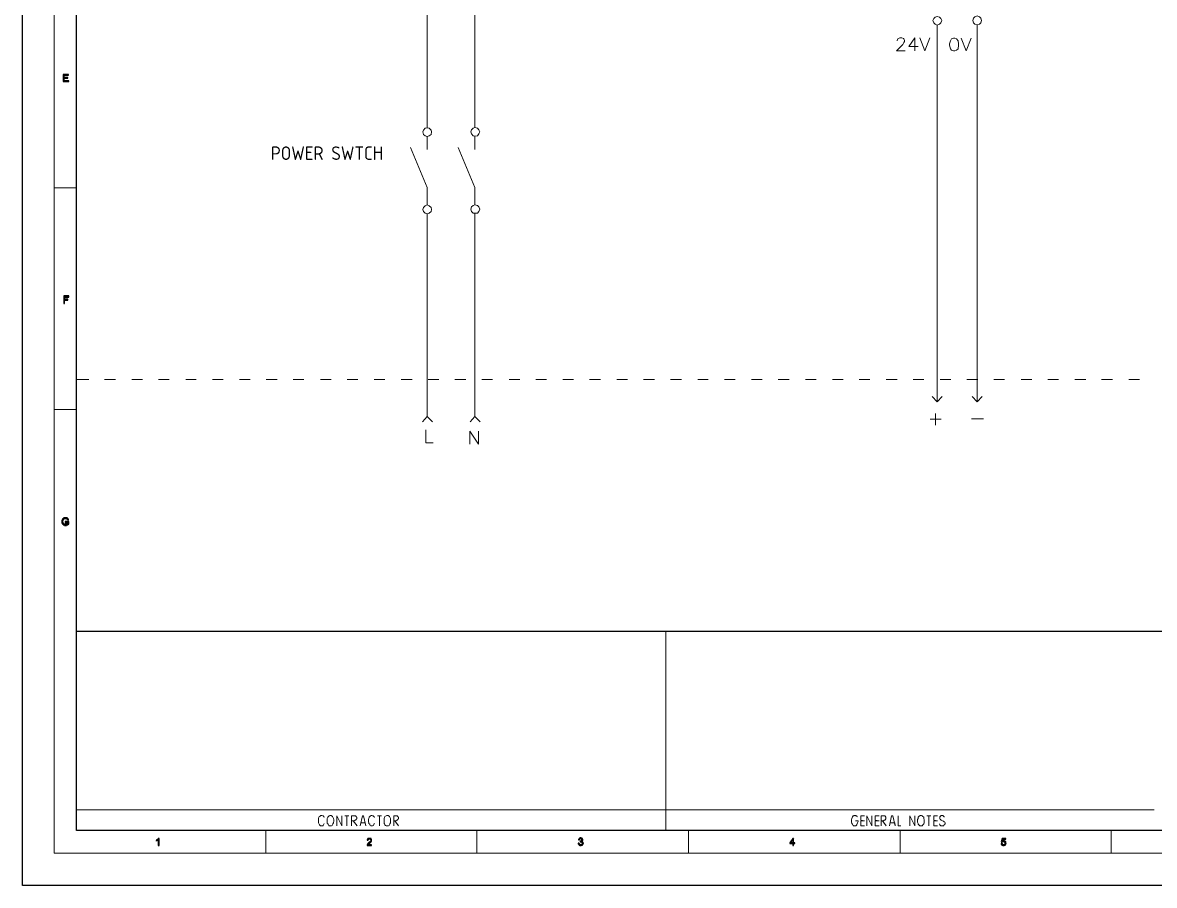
# Model space of a CAD drawing. Header units: millimetres. Extents: x 3 to 291, y 6 to 496.
# Drawn here: x 3 to 128.6, y 292.7 to 388.4 of the extents above; entities that cross this region are included whole.
import ezdxf

# ---------------------------------------------------------------- set-up
doc = ezdxf.new("R2010")
doc.units = ezdxf.units.MM
doc.layers.get('0').update_dxf_attribs({"linetype": 'CONTINUOUS'})

msp = doc.modelspace()

# ---------------------------------------------------------------- hatches: boundary and pattern name
for points in [[(8.12, 382.61), (7.53, 382.61), (7.53, 381.82), (8.16, 381.82), (8.16, 381.9), (7.66, 381.9), (7.66, 382.2), (8.07, 382.2), (8.07, 382.28), (7.66, 382.28), (7.66, 382.53), (8.12, 382.53)], [(8.16, 358.06), (7.61, 358.06), (7.61, 357.2), (7.69, 357.2), (7.69, 357.58), (8.07, 357.58), (8.07, 357.68), (7.69, 357.68), (7.69, 357.93), (8.16, 357.93)], [(7.78, 333.44), (7.74, 333.44), (7.69, 333.44), (7.66, 333.44), (7.61, 333.44), (7.61, 333.41), (7.58, 333.41), (7.53, 333.36), (7.48, 333.33), (7.48, 333.31), (7.48, 333.28), (7.45, 333.28), (7.45, 333.23), (7.45, 333.19), (7.4, 333.19), (7.4, 333.14), (7.4, 333.11), (7.4, 333.06), (7.4, 333.03), (7.4, 332.98), (7.4, 332.93), (7.4, 332.9), (7.4, 332.85), (7.45, 332.85), (7.45, 332.81), (7.45, 332.76), (7.48, 332.76), (7.48, 332.73), (7.53, 332.73), (7.53, 332.68), (7.83, 332.73), (7.78, 332.73), (7.74, 332.73), (7.69, 332.73), (7.66, 332.73), (7.61, 332.76), (7.58, 332.81), (7.58, 332.85), (7.53, 332.85), (7.53, 332.9), (7.53, 332.93), (7.53, 332.98), (7.48, 332.98), (7.48, 333.03), (7.48, 333.06), (7.53, 333.11), (7.53, 333.14), (7.53, 333.19), (7.53, 333.23), (7.58, 333.23), (7.58, 333.28), (7.61, 333.28), (7.61, 333.33), (7.61, 333.31), (7.66, 333.33), (7.66, 333.36), (7.69, 333.36), (7.74, 333.36), (7.78, 333.36), (8.07, 333.36), (8.04, 333.36), (8.04, 333.41), (7.99, 333.41), (7.96, 333.44), (7.91, 333.44), (7.86, 333.44), (7.83, 333.44)], [(8.16, 333.03), (7.78, 333.03), (7.78, 332.93), (8.04, 332.93), (8.04, 332.81), (8.04, 332.76), (7.99, 332.76), (7.96, 332.73), (7.91, 332.73), (7.86, 332.73), (7.83, 332.73), (7.53, 332.68), (7.58, 332.68), (7.61, 332.65), (7.66, 332.65), (7.69, 332.65), (7.69, 332.6), (7.74, 332.6), (7.78, 332.6), (7.83, 332.6), (7.86, 332.6), (7.91, 332.6), (7.91, 332.65), (7.96, 332.65), (7.99, 332.65), (8.04, 332.68), (8.07, 332.68), (8.12, 332.73), (8.16, 332.73)], [(8.07, 333.36), (7.78, 333.36), (7.83, 333.36), (7.86, 333.36), (7.91, 333.36), (7.91, 333.33), (7.96, 333.33), (7.96, 333.31), (7.99, 333.33), (7.99, 333.28), (8.04, 333.23), (8.04, 333.19), (8.12, 333.23), (8.12, 333.28), (8.07, 333.33), (8.07, 333.31)], [(17.95, 297.74), (17.9, 297.74), (17.9, 297.61), (17.9, 297.66), (17.95, 297.66), (17.98, 297.66), (17.98, 297.7), (18.03, 297.7), (18.07, 297.74)], [(18.2, 297.9), (18.12, 297.9), (18.07, 297.87), (18.07, 297.82), (18.03, 297.82), (18.03, 297.79), (17.98, 297.79), (17.95, 297.74), (18.07, 297.74), (18.07, 297.11), (18.2, 297.11)], [(41.49, 297.9), (41.46, 297.9), (41.41, 297.9), (41.36, 297.9), (41.33, 297.87), (41.28, 297.82), (41.28, 297.79), (41.25, 297.79), (41.25, 297.74), (41.25, 297.7), (41.33, 297.7), (41.36, 297.7), (41.36, 297.74), (41.36, 297.79), (41.41, 297.82), (41.46, 297.82), (41.49, 297.87), (41.71, 297.87), (41.66, 297.87), (41.66, 297.9), (41.63, 297.9), (41.58, 297.9), (41.54, 297.9)], [(41.71, 297.87), (41.49, 297.87), (41.54, 297.87), (41.54, 297.82), (41.58, 297.82), (41.63, 297.82), (41.63, 297.79), (41.66, 297.79), (41.66, 297.74), (41.66, 297.7), (41.66, 297.66), (41.63, 297.61), (41.63, 297.57), (41.58, 297.57), (41.58, 297.52), (41.54, 297.52), (41.54, 297.49), (41.49, 297.49), (41.49, 297.44), (41.46, 297.44), (41.46, 297.41), (41.41, 297.41), (41.41, 297.36), (41.36, 297.36), (41.33, 297.32), (41.33, 297.31), (41.28, 297.27), (41.28, 297.23), (41.25, 297.23), (41.25, 297.19), (41.25, 297.14), (41.25, 297.11), (41.74, 297.11), (41.74, 297.19), (41.36, 297.19), (41.36, 297.23), (41.41, 297.23), (41.41, 297.27), (41.46, 297.27), (41.46, 297.32), (41.49, 297.32), (41.49, 297.36), (41.54, 297.36), (41.54, 297.41), (41.58, 297.41), (41.63, 297.44), (41.63, 297.49), (41.66, 297.49), (41.66, 297.52), (41.71, 297.52), (41.71, 297.57), (41.74, 297.57), (41.74, 297.61), (41.74, 297.66), (41.74, 297.7), (41.74, 297.74), (41.74, 297.79), (41.74, 297.82), (41.71, 297.82)], [(64.76, 297.87), (64.76, 297.82), (64.71, 297.82), (64.71, 297.79), (64.71, 297.74), (64.79, 297.7), (64.79, 297.74), (64.79, 297.79), (64.84, 297.79), (64.84, 297.82), (64.87, 297.87), (64.92, 297.87)], [(64.92, 297.95), (64.87, 297.95), (64.84, 297.95), (64.84, 297.9), (64.79, 297.9), (64.76, 297.87), (64.92, 297.87), (64.95, 297.87), (65, 297.87), (65, 297.82), (65.04, 297.82), (65.04, 297.79), (65.09, 297.74), (65.09, 297.7), (65.04, 297.7), (65.04, 297.66), (65, 297.61), (64.95, 297.61), (64.92, 297.61), (65.09, 297.57), (65.14, 297.61), (65.14, 297.66), (65.17, 297.66), (65.17, 297.7), (65.17, 297.74), (65.17, 297.79), (65.17, 297.82), (65.14, 297.82), (65.14, 297.87), (65.09, 297.9), (65.04, 297.9), (65, 297.95), (64.95, 297.95)], [(65.14, 297.52), (64.95, 297.52), (65, 297.52), (65.04, 297.49), (65.09, 297.49), (65.09, 297.44), (65.09, 297.41), (65.09, 297.36), (65.09, 297.32), (65.09, 297.31), (65.09, 297.27), (65.04, 297.23), (65, 297.19), (64.95, 297.19), (64.76, 297.19), (64.79, 297.14), (64.84, 297.14), (64.84, 297.11), (64.87, 297.11), (64.92, 297.11), (64.95, 297.11), (65, 297.11), (65.04, 297.14), (65.09, 297.14), (65.14, 297.19), (65.17, 297.19), (65.17, 297.23), (65.17, 297.27), (65.22, 297.27), (65.22, 297.32), (65.22, 297.31), (65.22, 297.36), (65.22, 297.41), (65.22, 297.44), (65.17, 297.49), (65.17, 297.52)], [(64.87, 297.61), (64.87, 297.52), (64.92, 297.52), (64.95, 297.52), (65.14, 297.52), (65.09, 297.57), (65.04, 297.57), (65.09, 297.57), (64.92, 297.61)], [(88.55, 297.9), (88.46, 297.9), (88.13, 297.41), (88.13, 297.32), (88.46, 297.32), (88.46, 297.11), (88.55, 297.11), (88.55, 297.32), (88.68, 297.32), (88.68, 297.41), (88.55, 297.41), (88.22, 297.41), (88.46, 297.79)], [(88.55, 297.9), (88.46, 297.79), (88.46, 297.41), (88.22, 297.41), (88.55, 297.41)], [(112.11, 297.9), (111.68, 297.9), (111.59, 297.52), (111.68, 297.49), (111.73, 297.52), (111.76, 297.57), (111.81, 297.57), (111.84, 297.57), (112.06, 297.57), (112.02, 297.61), (111.73, 297.61), (111.76, 297.82), (112.11, 297.82)], [(111.84, 297.66), (111.81, 297.66), (111.76, 297.66), (111.73, 297.61), (112.02, 297.61), (112.01, 297.61), (111.97, 297.61), (111.97, 297.66), (111.92, 297.66), (111.89, 297.66)], [(112.06, 297.57), (111.84, 297.57), (111.89, 297.57), (111.92, 297.57), (111.92, 297.52), (111.97, 297.52), (111.97, 297.49), (112.02, 297.49), (112.02, 297.44), (112.01, 297.44), (112.02, 297.41), (112.01, 297.41), (112.02, 297.36), (112.01, 297.36), (112.02, 297.32), (112.01, 297.31), (111.97, 297.27), (111.97, 297.23), (111.92, 297.23), (111.89, 297.19), (111.84, 297.19), (112.06, 297.19), (112.06, 297.23), (112.11, 297.23), (112.11, 297.27), (112.11, 297.32), (112.11, 297.31), (112.11, 297.36), (112.11, 297.41), (112.11, 297.44), (112.11, 297.49), (112.11, 297.52)], [(64.79, 297.36), (64.66, 297.36), (64.66, 297.32), (64.66, 297.31), (64.71, 297.27), (64.71, 297.23), (64.76, 297.19), (64.95, 297.19), (64.92, 297.19), (64.87, 297.19), (64.87, 297.23), (64.84, 297.23), (64.84, 297.27), (64.79, 297.27), (64.79, 297.32), (64.79, 297.31)], [(111.68, 297.36), (111.59, 297.32), (111.59, 297.31), (111.59, 297.27), (111.59, 297.23), (111.63, 297.23), (111.63, 297.19), (111.68, 297.19), (111.68, 297.14), (111.73, 297.14), (111.76, 297.11), (111.81, 297.11), (111.84, 297.11), (111.89, 297.11), (111.92, 297.11), (111.97, 297.14), (112.02, 297.14), (112.02, 297.19), (112.06, 297.19), (111.84, 297.19), (111.81, 297.19), (111.76, 297.19), (111.76, 297.23), (111.73, 297.23), (111.73, 297.27), (111.68, 297.32), (111.68, 297.31)]]:
    msp.add_hatch(color=7).paths.add_polyline_path(points)

# ---------------------------------------------------------------- linework, layer by layer
at = {"color": 7, "linetype": 'Continuous', "lineweight": 25}
for points in [[(3.04, 496.42), (291.47, 496.42), (291.47, 292.69), (3.04, 292.69)], [(9.02, 490.62), (285.49, 490.62), (285.49, 298.76), (9.02, 298.76)]]:
    msp.add_lwpolyline(points, close=True, dxfattribs=at)
at = {"color": 7, "linetype": 'Continuous', "lineweight": 5}
for points in [[(6.55, 493.03), (287.96, 493.03), (287.96, 296.27), (6.55, 296.27)], [(37.18, 300.45), (37.13, 300.45), (37.04, 300.4), (37.01, 300.37), (36.96, 300.32), (36.88, 300.24), (36.84, 300.1), (36.84, 299.99), (36.84, 299.86), (36.84, 299.82), (36.84, 299.72), (36.84, 299.69), (36.84, 299.56), (36.88, 299.52), (36.93, 299.48), (36.96, 299.39), (37.01, 299.34), (37.04, 299.31), (37.13, 299.31), (37.18, 299.31), (37.26, 299.31), (37.31, 299.31), (37.39, 299.34), (37.42, 299.39), (37.47, 299.48), (37.47, 299.52), (37.51, 299.64), (37.51, 299.69), (37.56, 299.77), (37.56, 299.82), (37.56, 299.94), (37.51, 300.1), (37.47, 300.24), (37.42, 300.32), (37.39, 300.37), (37.31, 300.4), (37.26, 300.45)], [(43.48, 300.45), (43.45, 300.45), (43.36, 300.4), (43.28, 300.37), (43.23, 300.32), (43.2, 300.24), (43.15, 300.1), (43.15, 299.99), (43.15, 299.86), (43.15, 299.82), (43.15, 299.72), (43.15, 299.69), (43.15, 299.56), (43.2, 299.52), (43.2, 299.48), (43.23, 299.39), (43.31, 299.34), (43.36, 299.31), (43.45, 299.31), (43.48, 299.31), (43.58, 299.31), (43.61, 299.31), (43.69, 299.34), (43.74, 299.39), (43.78, 299.48), (43.78, 299.52), (43.83, 299.64), (43.83, 299.69), (43.86, 299.77), (43.86, 299.82), (43.86, 299.94), (43.83, 300.1), (43.78, 300.24), (43.74, 300.32), (43.69, 300.37), (43.61, 300.4), (43.58, 300.45)], [(102.69, 300.45), (102.61, 300.45), (102.58, 300.4), (102.49, 300.37), (102.44, 300.32), (102.36, 300.24), (102.36, 300.1), (102.31, 299.99), (102.31, 299.86), (102.31, 299.82), (102.31, 299.72), (102.31, 299.69), (102.36, 299.56), (102.36, 299.52), (102.39, 299.48), (102.44, 299.39), (102.53, 299.34), (102.58, 299.31), (102.61, 299.31), (102.69, 299.31), (102.74, 299.31), (102.83, 299.31), (102.87, 299.34), (102.91, 299.39), (102.96, 299.48), (102.99, 299.52), (103.04, 299.64), (103.04, 299.69), (103.04, 299.77), (103.04, 299.82), (103.04, 299.94), (102.99, 300.1), (102.99, 300.24), (102.91, 300.32), (102.87, 300.37), (102.83, 300.4), (102.74, 300.45)]]:
    msp.add_lwpolyline(points, close=True, dxfattribs=at)
for points in [[(47.93, 419.09), (47.93, 376.69), (47.93, 376.69)], [(53.22, 419.09), (53.22, 376.74), (53.22, 376.74)], [(104.48, 388.09), (104.48, 346.31), (104.48, 346.31)], [(108.93, 388.12), (108.93, 346.31), (108.93, 346.31)], [(47.93, 375.71), (47.93, 374.27), (47.93, 374.27)], [(53.22, 375.76), (53.22, 374.27), (53.22, 374.27)], [(47.93, 370.09), (46.08, 374.52), (46.08, 374.52)], [(53.22, 370.09), (51.37, 374.52), (51.37, 374.52)], [(6.55, 370.04), (9.02, 370.04), (9.02, 370.04)], [(9.02, 348.78), (10.37, 348.78), (10.37, 348.78)], [(12.14, 348.78), (13.34, 348.78), (13.34, 348.78)], [(15.15, 348.78), (16.33, 348.78), (16.33, 348.78)], [(18.12, 348.78), (19.31, 348.78), (19.31, 348.78)], [(21.13, 348.78), (22.3, 348.78), (22.3, 348.78)], [(24.09, 348.78), (25.28, 348.78), (25.28, 348.78)], [(27.1, 348.78), (28.27, 348.78), (28.27, 348.78)], [(30.06, 348.78), (31.29, 348.78), (31.29, 348.78)], [(33.07, 348.78), (34.25, 348.78), (34.25, 348.78)], [(36.07, 348.78), (37.26, 348.78), (37.26, 348.78)], [(39.05, 348.78), (40.22, 348.78), (40.22, 348.78)], [(42.04, 348.78), (43.23, 348.78), (43.23, 348.78)], [(45.02, 348.78), (46.24, 348.78), (46.24, 348.78)], [(48.01, 348.78), (49.2, 348.78), (49.2, 348.78)], [(50.99, 348.78), (52.21, 348.78), (52.21, 348.78)], [(53.99, 348.78), (55.18, 348.78), (55.18, 348.78)], [(57, 348.78), (58.19, 348.78), (58.19, 348.78)], [(59.96, 348.78), (61.15, 348.78), (61.15, 348.78)], [(62.97, 348.78), (64.16, 348.78), (64.16, 348.78)], [(65.93, 348.78), (67.15, 348.78), (67.15, 348.78)], [(68.94, 348.78), (70.13, 348.78), (70.13, 348.78)], [(71.9, 348.78), (73.13, 348.78), (73.13, 348.78)], [(74.91, 348.78), (76.11, 348.78), (76.11, 348.78)], [(77.93, 348.78), (79.1, 348.78), (79.1, 348.78)], [(80.89, 348.78), (82.08, 348.78), (82.08, 348.78)], [(83.9, 348.78), (85.07, 348.78), (85.07, 348.78)], [(86.86, 348.78), (88.08, 348.78), (88.08, 348.78)], [(89.87, 348.78), (91.05, 348.78), (91.05, 348.78)], [(92.87, 348.78), (94.06, 348.78), (94.06, 348.78)], [(95.84, 348.78), (97.02, 348.78), (97.02, 348.78)], [(98.84, 348.78), (100.03, 348.78), (100.03, 348.78)], [(101.82, 348.78), (102.99, 348.78), (102.99, 348.78)], [(104.81, 348.78), (106, 348.78), (106, 348.78)], [(107.79, 348.78), (109.01, 348.78), (109.01, 348.78)], [(110.78, 348.78), (111.97, 348.78), (111.97, 348.78)], [(113.79, 348.78), (114.99, 348.78), (114.99, 348.78)], [(116.76, 348.78), (117.95, 348.78), (117.95, 348.78)], [(119.77, 348.78), (120.96, 348.78), (120.96, 348.78)], [(122.73, 348.78), (123.95, 348.78), (123.95, 348.78)], [(125.74, 348.78), (126.93, 348.78), (126.93, 348.78)], [(6.55, 345.44), (9.02, 345.44), (9.02, 345.44)], [(74.37, 320.87), (74.37, 298.76), (74.37, 298.76)], [(74.37, 298.76), (74.37, 301.08), (74.37, 303.41)], [(9.02, 301.08), (128.54, 301.08), (128.54, 301.08)], [(36.5, 300.2), (36.45, 300.29), (36.45, 300.32), (36.41, 300.37), (36.37, 300.4), (36.33, 300.4), (36.25, 300.45), (36.2, 300.45), (36.12, 300.45), (36.07, 300.4), (36.03, 300.37), (35.98, 300.32), (35.95, 300.32), (35.9, 300.24), (35.87, 300.1), (35.87, 300.02), (35.87, 299.94), (35.87, 299.86), (35.87, 299.72), (35.87, 299.64), (35.9, 299.56), (35.95, 299.48), (35.98, 299.39), (36.03, 299.34), (36.07, 299.31), (36.12, 299.31), (36.2, 299.31), (36.28, 299.31), (36.33, 299.31), (36.37, 299.34), (36.41, 299.39), (36.45, 299.48), (36.5, 299.56)], [(37.9, 299.31), (37.9, 300.4), (38.45, 299.31), (38.45, 300.4)], [(38.78, 300.4), (39.24, 300.4), (39, 300.4), (39, 299.31)], [(39.54, 299.31), (39.54, 300.4), (39.84, 300.4), (39.89, 300.4), (39.97, 300.4), (40.02, 300.37), (40.05, 300.32), (40.05, 300.29), (40.1, 300.24), (40.1, 300.2), (40.1, 300.1), (40.1, 300.07), (40.05, 300.02), (40.05, 299.94), (40.02, 299.94), (39.97, 299.91), (39.89, 299.91), (39.84, 299.86), (39.54, 299.86), (39.72, 299.86), (40.14, 299.31)], [(40.48, 299.31), (40.73, 300.4), (40.87, 300.4), (41.11, 299.31), (41.03, 299.61), (40.52, 299.61)], [(42.09, 300.2), (42.04, 300.29), (42.01, 300.32), (41.96, 300.37), (41.92, 300.4), (41.87, 300.4), (41.79, 300.45), (41.74, 300.45), (41.71, 300.45), (41.63, 300.4), (41.58, 300.37), (41.54, 300.32), (41.49, 300.24), (41.46, 300.1), (41.41, 300.02), (41.41, 299.94), (41.41, 299.86), (41.41, 299.72), (41.46, 299.64), (41.46, 299.56), (41.54, 299.48), (41.54, 299.39), (41.58, 299.34), (41.66, 299.31), (41.71, 299.31), (41.74, 299.31), (41.84, 299.31), (41.87, 299.31), (41.96, 299.34), (42.01, 299.39), (42.01, 299.48), (42.04, 299.56), (42.09, 299.56)], [(42.39, 300.4), (42.85, 300.4), (42.64, 300.4), (42.64, 299.31)], [(44.21, 299.31), (44.21, 300.4), (44.46, 300.4), (44.51, 300.4), (44.59, 300.4), (44.64, 300.37), (44.67, 300.32), (44.67, 300.29), (44.72, 300.24), (44.72, 300.2), (44.72, 300.1), (44.72, 300.07), (44.67, 300.02), (44.67, 299.94), (44.64, 299.94), (44.59, 299.91), (44.51, 299.91), (44.46, 299.86), (44.21, 299.86), (44.34, 299.86), (44.75, 299.31)], [(95.41, 299.86), (95.71, 299.86), (95.71, 299.77), (95.66, 299.61), (95.58, 299.44), (95.58, 299.39), (95.5, 299.34), (95.46, 299.31), (95.41, 299.31), (95.36, 299.31), (95.28, 299.31), (95.2, 299.31), (95.16, 299.34), (95.12, 299.39), (95.08, 299.48), (95.03, 299.56), (94.98, 299.72), (94.98, 299.94), (95.03, 300.1), (95.08, 300.29), (95.12, 300.32), (95.12, 300.37), (95.16, 300.4), (95.25, 300.4), (95.28, 300.45), (95.36, 300.45), (95.41, 300.45), (95.46, 300.4), (95.55, 300.4), (95.58, 300.37), (95.58, 300.32), (95.63, 300.29)], [(96.42, 299.31), (96.01, 299.31), (96.01, 299.86), (96.42, 299.86), (96.01, 299.91), (96.01, 300.4), (96.42, 300.4)], [(96.69, 299.31), (96.69, 300.4), (97.23, 299.31), (97.23, 300.4)], [(98.04, 299.31), (97.61, 299.31), (97.61, 299.86), (98.04, 299.86), (97.61, 299.91), (97.61, 300.4), (98.04, 300.4)], [(98.29, 299.31), (98.29, 300.4), (98.54, 300.4), (98.59, 300.4), (98.67, 300.4), (98.72, 300.37), (98.76, 300.32), (98.76, 300.29), (98.8, 300.24), (98.8, 300.2), (98.8, 300.1), (98.8, 300.07), (98.76, 300.02), (98.76, 299.94), (98.72, 299.94), (98.67, 299.91), (98.59, 299.91), (98.54, 299.86), (98.29, 299.86), (98.42, 299.86), (98.84, 299.31)], [(99.19, 299.31), (99.43, 300.4), (99.57, 300.4), (99.81, 299.31), (99.78, 299.61), (99.22, 299.61)], [(100.16, 300.4), (100.16, 299.31), (100.46, 299.31)], [(101.44, 299.31), (101.44, 300.4), (102.01, 299.31), (102.01, 300.4)], [(103.34, 300.4), (103.8, 300.4), (103.55, 300.4), (103.55, 299.31)], [(104.51, 299.31), (104.13, 299.31), (104.13, 299.86), (104.51, 299.86), (104.13, 299.91), (104.13, 300.4), (104.51, 300.4)], [(104.73, 299.52), (104.73, 299.48), (104.78, 299.39), (104.86, 299.34), (104.89, 299.31), (104.99, 299.31), (105.03, 299.31), (105.11, 299.31), (105.19, 299.31), (105.24, 299.34), (105.27, 299.44), (105.32, 299.48), (105.37, 299.52), (105.37, 299.61), (105.37, 299.64), (105.32, 299.69), (105.27, 299.72), (105.24, 299.77), (105.19, 299.82), (105.16, 299.82), (104.94, 299.91), (104.89, 299.94), (104.86, 299.99), (104.81, 299.99), (104.78, 300.07), (104.78, 300.1), (104.78, 300.2), (104.78, 300.24), (104.78, 300.29), (104.81, 300.32), (104.86, 300.37), (104.89, 300.4), (104.94, 300.45), (105.03, 300.45), (105.11, 300.45), (105.16, 300.4), (105.19, 300.37), (105.24, 300.32), (105.27, 300.29), (105.27, 300.24)], [(30.01, 296.3), (30.01, 298.76), (30.01, 298.76)], [(53.44, 296.3), (53.44, 298.76), (53.44, 298.76)], [(76.9, 296.3), (76.9, 298.76), (76.9, 298.76)], [(100.38, 296.3), (100.38, 298.76), (100.38, 298.76)], [(123.79, 296.3), (123.79, 298.76), (123.79, 298.76)]]:
    msp.add_lwpolyline(points, dxfattribs=at)
at = {"color": 7, "linetype": 'Continuous', "lineweight": 20}
for points in [[(104.99, 388.58), (104.89, 388.8), (104.73, 388.97), (104.48, 389.05), (104.26, 388.97), (104.1, 388.8), (104.02, 388.58), (104.1, 388.34), (104.26, 388.17), (104.48, 388.09), (104.73, 388.17), (104.89, 388.34)], [(109.39, 388.58), (109.34, 388.85), (109.18, 389.01), (108.93, 389.1), (108.67, 389.01), (108.5, 388.85), (108.45, 388.58), (108.5, 388.34), (108.67, 388.17), (108.93, 388.12), (109.18, 388.17), (109.34, 388.34)], [(106.3, 386.65), (106.08, 386.55), (105.95, 386.35), (105.87, 386), (105.87, 385.84), (105.95, 385.46), (106.08, 385.29), (106.3, 385.21), (106.43, 385.21), (106.63, 385.29), (106.81, 385.46), (106.85, 385.84), (106.85, 386), (106.81, 386.35), (106.63, 386.55), (106.43, 386.65)], [(48.39, 376.23), (48.36, 376.44), (48.15, 376.64), (47.93, 376.69), (47.68, 376.64), (47.52, 376.44), (47.43, 376.23), (47.52, 375.96), (47.68, 375.8), (47.93, 375.71), (48.15, 375.8), (48.36, 375.96)], [(53.74, 376.23), (53.65, 376.47), (53.49, 376.64), (53.22, 376.74), (53.01, 376.64), (52.84, 376.47), (52.76, 376.23), (52.84, 376.01), (53.01, 375.8), (53.22, 375.76), (53.49, 375.8), (53.65, 376.01)], [(48.39, 367.62), (48.36, 367.87), (48.15, 368.05), (47.93, 368.14), (47.68, 368.05), (47.52, 367.87), (47.43, 367.62), (47.52, 367.41), (47.68, 367.24), (47.93, 367.16), (48.15, 367.24), (48.36, 367.41)], [(53.74, 367.67), (53.65, 367.92), (53.49, 368.09), (53.22, 368.14), (53.01, 368.09), (52.84, 367.92), (52.76, 367.67), (52.84, 367.41), (53.01, 367.24), (53.22, 367.21), (53.49, 367.24), (53.65, 367.41)]]:
    msp.add_lwpolyline(points, close=True, dxfattribs=at)
for points in [[(100.03, 386.35), (100.03, 386.38), (100.11, 386.55), (100.19, 386.6), (100.33, 386.68), (100.58, 386.68), (100.76, 386.6), (100.79, 386.55), (100.87, 386.38), (100.87, 386.27), (100.79, 386.14), (100.66, 385.92), (99.98, 385.24), (100.92, 385.24)], [(102.01, 386.68), (101.34, 385.71), (102.39, 385.71)], [(102.01, 386.68), (102.01, 385.24), (102.01, 385.24)], [(102.58, 386.68), (103.12, 385.24), (103.67, 386.68)], [(107.14, 386.65), (107.69, 385.21), (108.25, 386.65)], [(47.93, 368.14), (47.93, 370.09), (47.93, 370.09)], [(53.22, 368.14), (53.22, 370.09), (53.22, 370.09)], [(47.93, 344.68), (47.93, 367.16), (47.93, 367.16)], [(53.22, 344.68), (53.22, 367.21), (53.22, 367.21)], [(103.93, 346.91), (104.48, 346.31), (105.03, 346.91)], [(108.37, 346.91), (108.93, 346.31), (109.48, 346.91)], [(47.38, 344.08), (47.93, 344.68), (48.49, 344.08)], [(52.68, 344.08), (53.22, 344.68), (53.79, 344.08)], [(103.72, 344.38), (104.94, 344.38), (104.94, 344.38)], [(104.31, 345.01), (104.31, 343.73), (104.31, 343.73)], [(108.28, 344.41), (109.64, 344.41), (109.64, 344.41)], [(47.76, 343.19), (47.76, 341.75), (48.58, 341.75)], [(52.63, 341.61), (52.63, 343.05), (53.6, 341.61), (53.6, 343.05)]]:
    msp.add_lwpolyline(points, dxfattribs=at)
at = {"color": 7, "linetype": 'Continuous', "lineweight": -2}
for points in [[(8.12, 382.61), (7.53, 382.61), (7.53, 381.82), (8.16, 381.82), (8.16, 381.9), (7.66, 381.9), (7.66, 382.2), (8.07, 382.2), (8.07, 382.28), (7.66, 382.28), (7.66, 382.53), (8.12, 382.53)], [(8.16, 358.06), (7.61, 358.06), (7.61, 357.2), (7.69, 357.2), (7.69, 357.58), (8.07, 357.58), (8.07, 357.68), (7.69, 357.68), (7.69, 357.93), (8.16, 357.93)], [(7.78, 333.44), (7.78, 333.44), (7.74, 333.44), (7.74, 333.44), (7.69, 333.44), (7.69, 333.44), (7.66, 333.44), (7.66, 333.44), (7.61, 333.44), (7.61, 333.41), (7.58, 333.41), (7.58, 333.41), (7.58, 333.41), (7.53, 333.36), (7.53, 333.36), (7.53, 333.36), (7.48, 333.33), (7.48, 333.31), (7.48, 333.28), (7.45, 333.28), (7.45, 333.23), (7.45, 333.23), (7.45, 333.23), (7.45, 333.19), (7.4, 333.19), (7.4, 333.14), (7.4, 333.14), (7.4, 333.11), (7.4, 333.11), (7.4, 333.06), (7.4, 333.06), (7.4, 333.03), (7.4, 333.03), (7.4, 332.98), (7.4, 332.98), (7.4, 332.93), (7.4, 332.9), (7.4, 332.9), (7.4, 332.85), (7.45, 332.85), (7.45, 332.81), (7.45, 332.81), (7.45, 332.81), (7.45, 332.76), (7.48, 332.76), (7.48, 332.73), (7.48, 332.73), (7.53, 332.73), (7.53, 332.68), (7.83, 332.73), (7.78, 332.73), (7.74, 332.73), (7.74, 332.73), (7.69, 332.73), (7.69, 332.73), (7.66, 332.73), (7.66, 332.73), (7.61, 332.76), (7.61, 332.76), (7.61, 332.76), (7.58, 332.81), (7.58, 332.81), (7.58, 332.85), (7.53, 332.85), (7.53, 332.85), (7.53, 332.9), (7.53, 332.9), (7.53, 332.93), (7.53, 332.93), (7.53, 332.98), (7.48, 332.98), (7.48, 333.03), (7.48, 333.03), (7.48, 333.06), (7.48, 333.06), (7.53, 333.11), (7.53, 333.11), (7.53, 333.14), (7.53, 333.14), (7.53, 333.19), (7.53, 333.19), (7.53, 333.19), (7.53, 333.23), (7.58, 333.23), (7.58, 333.28), (7.58, 333.28), (7.61, 333.28), (7.61, 333.33), (7.61, 333.31), (7.66, 333.33), (7.66, 333.36), (7.69, 333.36), (7.69, 333.36), (7.74, 333.36), (7.74, 333.36), (7.78, 333.36), (7.78, 333.36), (8.07, 333.36), (8.04, 333.36), (8.04, 333.41), (7.99, 333.41), (7.99, 333.41), (7.96, 333.44), (7.96, 333.44), (7.96, 333.44), (7.91, 333.44), (7.91, 333.44), (7.86, 333.44), (7.86, 333.44), (7.83, 333.44)], [(8.16, 333.03), (7.78, 333.03), (7.78, 332.93), (8.04, 332.93), (8.04, 332.81), (8.04, 332.81), (8.04, 332.76), (7.99, 332.76), (7.99, 332.76), (7.96, 332.73), (7.96, 332.73), (7.96, 332.73), (7.91, 332.73), (7.91, 332.73), (7.86, 332.73), (7.86, 332.73), (7.83, 332.73), (7.83, 332.73), (7.53, 332.68), (7.58, 332.68), (7.58, 332.68), (7.58, 332.68), (7.61, 332.65), (7.61, 332.65), (7.66, 332.65), (7.66, 332.65), (7.69, 332.65), (7.69, 332.6), (7.74, 332.6), (7.78, 332.6), (7.78, 332.6), (7.83, 332.6), (7.83, 332.6), (7.86, 332.6), (7.86, 332.6), (7.91, 332.6), (7.91, 332.65), (7.96, 332.65), (7.96, 332.65), (7.99, 332.65), (7.99, 332.65), (7.99, 332.65), (8.04, 332.68), (8.04, 332.68), (8.07, 332.68), (8.07, 332.68), (8.12, 332.73), (8.12, 332.73), (8.16, 332.73)], [(8.07, 333.36), (7.78, 333.36), (7.83, 333.36), (7.83, 333.36), (7.86, 333.36), (7.86, 333.36), (7.91, 333.36), (7.91, 333.36), (7.91, 333.33), (7.96, 333.33), (7.96, 333.31), (7.99, 333.33), (7.99, 333.28), (7.99, 333.28), (7.99, 333.28), (8.04, 333.23), (8.04, 333.19), (8.04, 333.19), (8.12, 333.23), (8.12, 333.23), (8.12, 333.23), (8.12, 333.28), (8.12, 333.28), (8.07, 333.33), (8.07, 333.31)], [(17.95, 297.74), (17.95, 297.74), (17.9, 297.74), (17.9, 297.74), (17.9, 297.61), (17.9, 297.61), (17.9, 297.66), (17.95, 297.66), (17.95, 297.66), (17.98, 297.66), (17.98, 297.7), (17.98, 297.7), (18.03, 297.7), (18.03, 297.7), (18.07, 297.74), (18.07, 297.74), (18.07, 297.74)], [(18.2, 297.9), (18.12, 297.9), (18.12, 297.9), (18.12, 297.9), (18.12, 297.9), (18.07, 297.87), (18.07, 297.87), (18.07, 297.82), (18.03, 297.82), (18.03, 297.82), (18.03, 297.79), (17.98, 297.79), (17.98, 297.79), (17.95, 297.74), (18.07, 297.74), (18.07, 297.11), (18.2, 297.11)], [(41.49, 297.9), (41.49, 297.9), (41.46, 297.9), (41.46, 297.9), (41.41, 297.9), (41.41, 297.9), (41.36, 297.9), (41.36, 297.9), (41.33, 297.87), (41.33, 297.87), (41.33, 297.87), (41.28, 297.82), (41.28, 297.82), (41.28, 297.82), (41.28, 297.79), (41.25, 297.79), (41.25, 297.74), (41.25, 297.74), (41.25, 297.7), (41.33, 297.7), (41.36, 297.7), (41.36, 297.74), (41.36, 297.74), (41.36, 297.79), (41.36, 297.79), (41.41, 297.82), (41.41, 297.82), (41.41, 297.82), (41.46, 297.82), (41.46, 297.82), (41.49, 297.87), (41.49, 297.87), (41.71, 297.87), (41.71, 297.87), (41.71, 297.87), (41.66, 297.87), (41.66, 297.9), (41.66, 297.9), (41.63, 297.9), (41.63, 297.9), (41.58, 297.9), (41.58, 297.9), (41.54, 297.9)], [(41.71, 297.87), (41.49, 297.87), (41.54, 297.87), (41.54, 297.82), (41.58, 297.82), (41.58, 297.82), (41.63, 297.82), (41.63, 297.82), (41.63, 297.82), (41.63, 297.79), (41.66, 297.79), (41.66, 297.74), (41.66, 297.74), (41.66, 297.7), (41.66, 297.7), (41.66, 297.66), (41.66, 297.66), (41.63, 297.61), (41.63, 297.61), (41.63, 297.57), (41.63, 297.57), (41.58, 297.57), (41.58, 297.52), (41.58, 297.52), (41.54, 297.52), (41.54, 297.49), (41.54, 297.49), (41.49, 297.49), (41.49, 297.44), (41.46, 297.44), (41.46, 297.41), (41.41, 297.41), (41.41, 297.36), (41.36, 297.36), (41.36, 297.36), (41.33, 297.32), (41.33, 297.31), (41.33, 297.31), (41.28, 297.27), (41.28, 297.27), (41.28, 297.27), (41.28, 297.23), (41.25, 297.23), (41.25, 297.19), (41.25, 297.19), (41.25, 297.19), (41.25, 297.14), (41.25, 297.14), (41.25, 297.11), (41.74, 297.11), (41.74, 297.19), (41.36, 297.19), (41.36, 297.19), (41.36, 297.23), (41.41, 297.23), (41.41, 297.27), (41.41, 297.27), (41.41, 297.27), (41.46, 297.27), (41.46, 297.32), (41.49, 297.32), (41.49, 297.36), (41.54, 297.36), (41.54, 297.36), (41.54, 297.41), (41.58, 297.41), (41.58, 297.41), (41.63, 297.44), (41.63, 297.44), (41.63, 297.49), (41.66, 297.49), (41.66, 297.49), (41.66, 297.49), (41.66, 297.52), (41.71, 297.52), (41.71, 297.57), (41.71, 297.57), (41.74, 297.57), (41.74, 297.61), (41.74, 297.61), (41.74, 297.66), (41.74, 297.66), (41.74, 297.7), (41.74, 297.7), (41.74, 297.7), (41.74, 297.74), (41.74, 297.74), (41.74, 297.79), (41.74, 297.79), (41.74, 297.82), (41.71, 297.82)], [(64.76, 297.87), (64.76, 297.87), (64.76, 297.82), (64.71, 297.82), (64.71, 297.79), (64.71, 297.79), (64.71, 297.74), (64.71, 297.74), (64.79, 297.7), (64.79, 297.74), (64.79, 297.74), (64.79, 297.79), (64.84, 297.79), (64.84, 297.82), (64.84, 297.82), (64.84, 297.82), (64.87, 297.87), (64.87, 297.87), (64.92, 297.87), (64.92, 297.87)], [(64.92, 297.95), (64.92, 297.95), (64.87, 297.95), (64.87, 297.95), (64.84, 297.95), (64.84, 297.9), (64.79, 297.9), (64.79, 297.9), (64.79, 297.9), (64.79, 297.9), (64.76, 297.87), (64.92, 297.87), (64.95, 297.87), (64.95, 297.87), (65, 297.87), (65, 297.82), (65.04, 297.82), (65.04, 297.82), (65.04, 297.79), (65.04, 297.79), (65.09, 297.74), (65.09, 297.74), (65.09, 297.74), (65.09, 297.7), (65.04, 297.7), (65.04, 297.66), (65.04, 297.66), (65, 297.61), (65, 297.61), (65, 297.61), (64.95, 297.61), (64.95, 297.61), (64.92, 297.61), (64.92, 297.61), (65.09, 297.57), (65.14, 297.61), (65.14, 297.61), (65.14, 297.66), (65.17, 297.66), (65.17, 297.66), (65.17, 297.7), (65.17, 297.7), (65.17, 297.74), (65.17, 297.74), (65.17, 297.79), (65.17, 297.79), (65.17, 297.82), (65.14, 297.82), (65.14, 297.82), (65.14, 297.87), (65.14, 297.87), (65.09, 297.9), (65.09, 297.9), (65.04, 297.9), (65.04, 297.9), (65.04, 297.9), (65, 297.95), (64.95, 297.95), (64.95, 297.95)], [(65.14, 297.52), (64.95, 297.52), (64.95, 297.52), (65, 297.52), (65, 297.52), (65.04, 297.49), (65.04, 297.49), (65.04, 297.49), (65.09, 297.49), (65.09, 297.44), (65.09, 297.44), (65.09, 297.41), (65.09, 297.41), (65.09, 297.36), (65.09, 297.36), (65.09, 297.36), (65.09, 297.32), (65.09, 297.31), (65.09, 297.27), (65.09, 297.27), (65.04, 297.23), (65.04, 297.23), (65.04, 297.23), (65, 297.19), (65, 297.19), (64.95, 297.19), (64.95, 297.19), (64.76, 297.19), (64.76, 297.19), (64.79, 297.14), (64.79, 297.14), (64.79, 297.14), (64.84, 297.14), (64.84, 297.11), (64.87, 297.11), (64.87, 297.11), (64.92, 297.11), (64.92, 297.11), (64.95, 297.11), (64.95, 297.11), (65, 297.11), (65, 297.11), (65.04, 297.14), (65.04, 297.14), (65.09, 297.14), (65.09, 297.14), (65.14, 297.19), (65.14, 297.19), (65.14, 297.19), (65.17, 297.19), (65.17, 297.23), (65.17, 297.23), (65.17, 297.27), (65.22, 297.27), (65.22, 297.32), (65.22, 297.31), (65.22, 297.36), (65.22, 297.36), (65.22, 297.36), (65.22, 297.41), (65.22, 297.41), (65.22, 297.44), (65.22, 297.44), (65.17, 297.49), (65.17, 297.49), (65.17, 297.52)], [(64.87, 297.61), (64.87, 297.52), (64.87, 297.52), (64.92, 297.52), (64.92, 297.52), (64.95, 297.52), (65.14, 297.52), (65.14, 297.52), (65.09, 297.57), (65.09, 297.57), (65.04, 297.57), (65.09, 297.57), (65.09, 297.57), (64.92, 297.61)], [(88.55, 297.9), (88.46, 297.9), (88.13, 297.41), (88.13, 297.32), (88.46, 297.32), (88.46, 297.11), (88.55, 297.11), (88.55, 297.32), (88.68, 297.32), (88.68, 297.41), (88.55, 297.41), (88.22, 297.41), (88.46, 297.79)], [(88.55, 297.9), (88.46, 297.79), (88.46, 297.41), (88.22, 297.41), (88.55, 297.41)], [(112.11, 297.9), (111.68, 297.9), (111.59, 297.52), (111.68, 297.49), (111.73, 297.52), (111.73, 297.52), (111.73, 297.52), (111.76, 297.57), (111.76, 297.57), (111.76, 297.57), (111.81, 297.57), (111.81, 297.57), (111.84, 297.57), (112.06, 297.57), (112.02, 297.61), (111.73, 297.61), (111.76, 297.82), (112.11, 297.82)], [(111.84, 297.66), (111.84, 297.66), (111.84, 297.66), (111.81, 297.66), (111.81, 297.66), (111.76, 297.66), (111.76, 297.66), (111.73, 297.61), (111.73, 297.61), (112.02, 297.61), (112.01, 297.61), (111.97, 297.61), (111.97, 297.66), (111.97, 297.66), (111.92, 297.66), (111.92, 297.66), (111.89, 297.66)], [(112.06, 297.57), (111.84, 297.57), (111.84, 297.57), (111.89, 297.57), (111.89, 297.57), (111.92, 297.57), (111.92, 297.57), (111.92, 297.52), (111.97, 297.52), (111.97, 297.52), (111.97, 297.49), (112.02, 297.49), (112.02, 297.44), (112.01, 297.44), (112.02, 297.41), (112.01, 297.41), (112.02, 297.36), (112.01, 297.36), (112.02, 297.32), (112.01, 297.31), (111.97, 297.27), (111.97, 297.27), (111.97, 297.23), (111.97, 297.23), (111.92, 297.23), (111.92, 297.23), (111.89, 297.19), (111.89, 297.19), (111.84, 297.19), (111.84, 297.19), (112.06, 297.19), (112.06, 297.19), (112.06, 297.23), (112.06, 297.23), (112.11, 297.23), (112.11, 297.27), (112.11, 297.27), (112.11, 297.32), (112.11, 297.31), (112.11, 297.36), (112.11, 297.36), (112.11, 297.41), (112.11, 297.41), (112.11, 297.44), (112.11, 297.44), (112.11, 297.49), (112.11, 297.49), (112.11, 297.52), (112.11, 297.52)], [(64.79, 297.36), (64.66, 297.36), (64.66, 297.32), (64.66, 297.31), (64.71, 297.27), (64.71, 297.27), (64.71, 297.23), (64.71, 297.23), (64.76, 297.19), (64.76, 297.19), (64.95, 297.19), (64.92, 297.19), (64.87, 297.19), (64.87, 297.19), (64.87, 297.23), (64.84, 297.23), (64.84, 297.23), (64.84, 297.23), (64.84, 297.27), (64.79, 297.27), (64.79, 297.32), (64.79, 297.31)], [(111.68, 297.36), (111.59, 297.32), (111.59, 297.31), (111.59, 297.31), (111.59, 297.27), (111.59, 297.27), (111.59, 297.23), (111.63, 297.23), (111.63, 297.19), (111.63, 297.19), (111.68, 297.19), (111.68, 297.14), (111.68, 297.14), (111.73, 297.14), (111.73, 297.14), (111.76, 297.11), (111.76, 297.11), (111.81, 297.11), (111.81, 297.11), (111.84, 297.11), (111.84, 297.11), (111.84, 297.11), (111.89, 297.11), (111.92, 297.11), (111.92, 297.11), (111.97, 297.14), (111.97, 297.14), (111.97, 297.14), (112.02, 297.14), (112.02, 297.19), (112.06, 297.19), (111.84, 297.19), (111.84, 297.19), (111.81, 297.19), (111.81, 297.19), (111.76, 297.19), (111.76, 297.23), (111.73, 297.23), (111.73, 297.23), (111.73, 297.27), (111.73, 297.27), (111.68, 297.32), (111.68, 297.31)]]:
    msp.add_lwpolyline(points, close=True, dxfattribs=at)
at = {"color": 7, "linetype": 'Continuous', "lineweight": 25}
msp.add_lwpolyline([(9.02, 320.87), (285.49, 320.87), (285.49, 320.87)], dxfattribs=at)

# ---------------------------------------------------------------- texts
at = {"insert": (30.57, 374.63), "char_height": 1.5, "attachment_point": 1}
msp.add_mtext_dynamic_manual_height_columns('{\\Fisocp3|c0;POWER SWTCH}', width=14.3618, gutter_width=12.5, heights=[0], dxfattribs=at)

doc.saveas('drawing.dxf')
